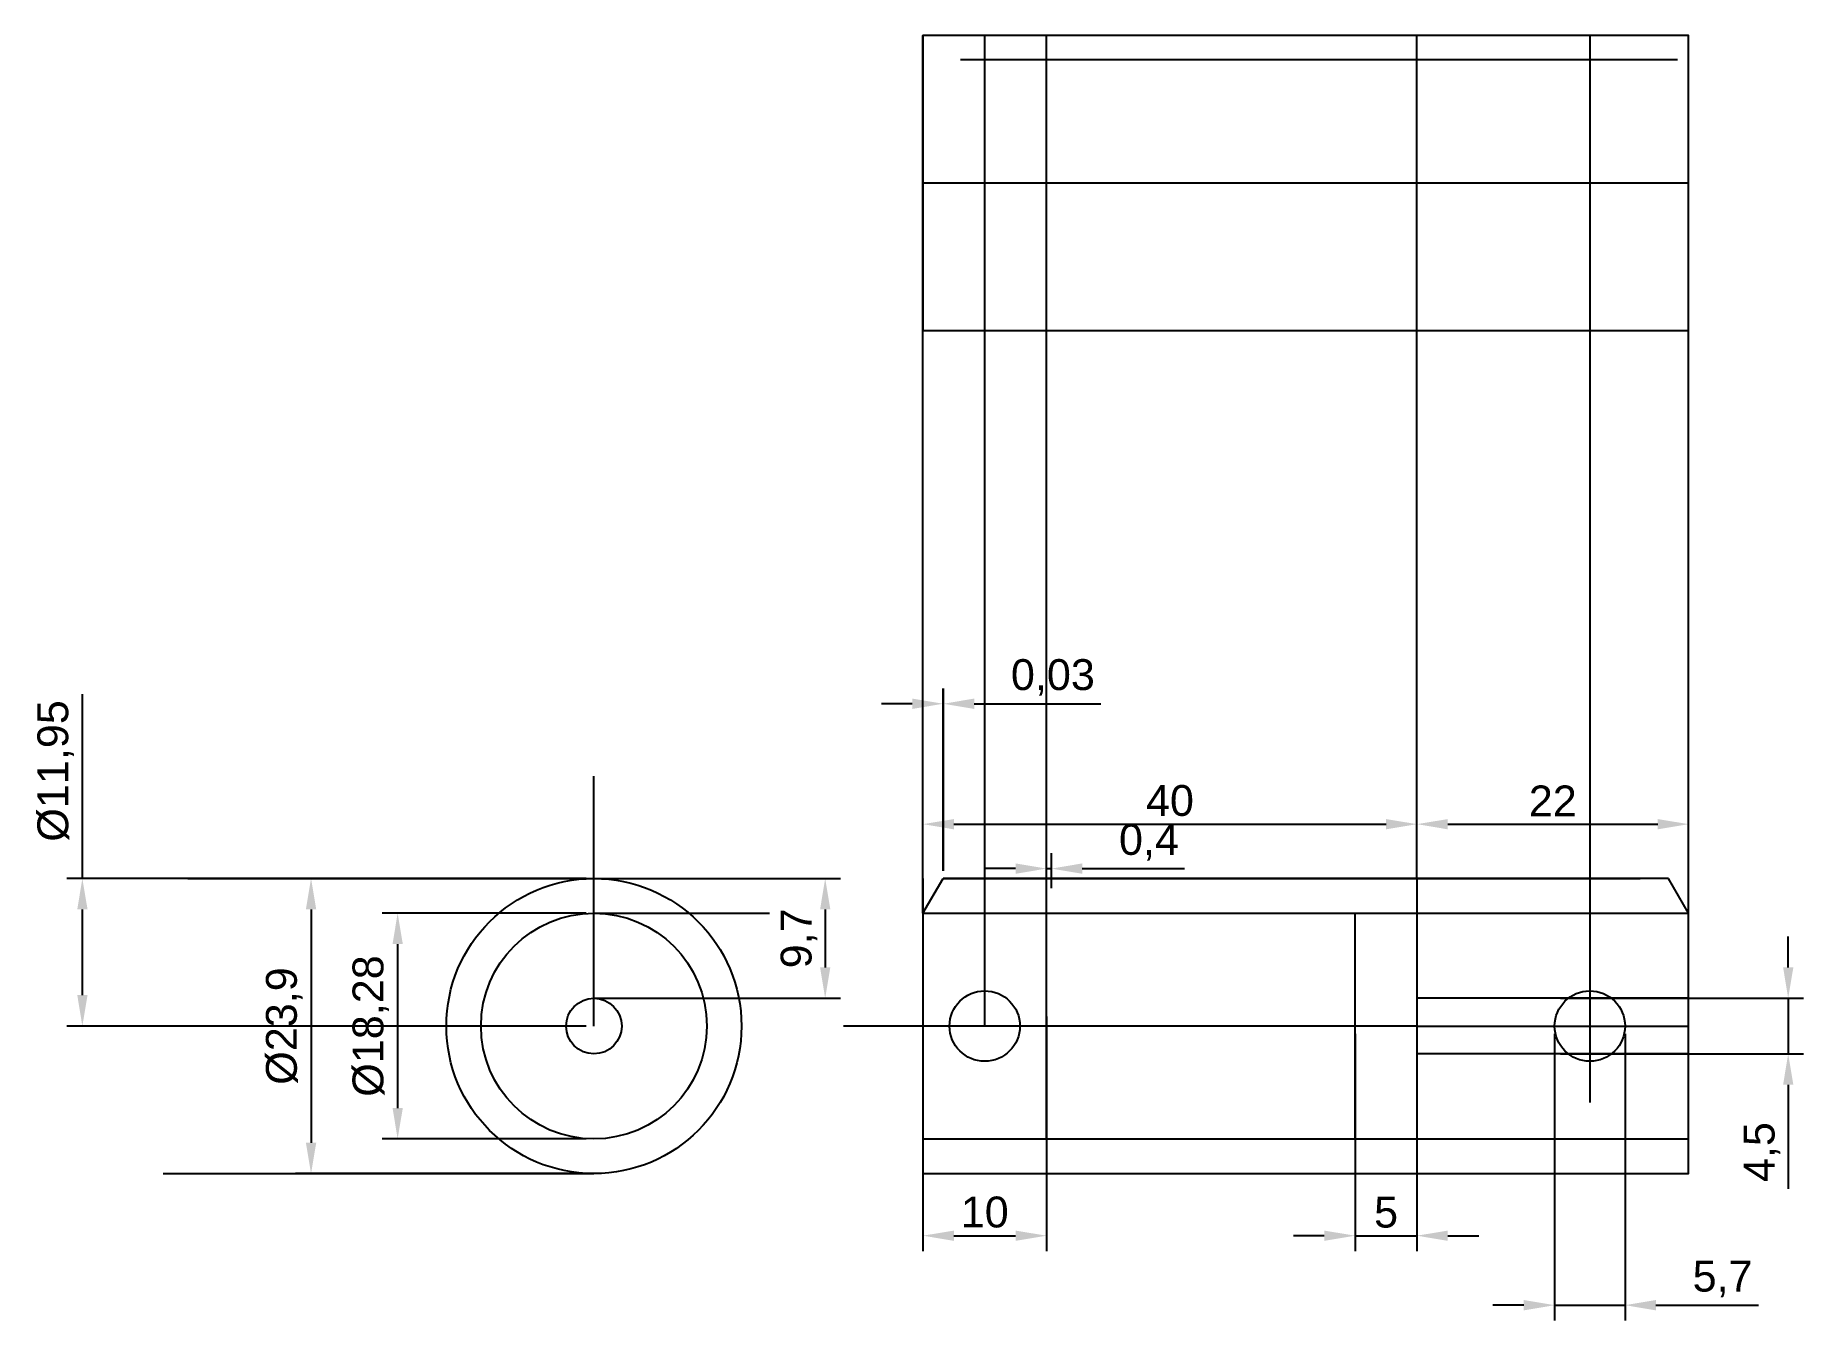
# Model space of a CAD drawing. Header units: millimetres. Extents: x 249 to 392, y 139 to 243.
import ezdxf

# ---------------------------------------------------------------- set-up
doc = ezdxf.new("R2010")
doc.units = ezdxf.units.MM
doc.styles.get("Standard").update_dxf_attribs({"font": 'arial.ttf'})
doc.dimstyles.new('ISO-25', dxfattribs={"dimtxt": 2.5, "dimasz": 2.5, "dimexe": 1.25, "dimexo": 0.625, "dimtad": 1, "dimtxsty": 'Standard', "dimcen": 2.5, "dimadec": 0, "dimazin": 0, "dimtfac": 1, "dimtmove": 0, "dimatfit": 3, "dimfxl": 1, "dimarcsym": 0})

# ---------------------------------------------------------------- blocks, each defined once
blk = doc.blocks.new('*D2')
at = {"color": 0, "lineweight": -2, "transparency": 16777216}
for p, q in [((293.35, 171.95), (276.83, 171.95)), ((278.08, 169.45), (278.08, 156.17)), ((293.35, 153.67), (276.83, 153.67))]:
    blk.add_line(p, q, dxfattribs=at)
at = {"color": 0, "transparency": 16777216}
for points in [[(277.67, 169.45), (278.5, 169.45), (278.08, 171.95)], [(277.67, 156.17), (278.5, 156.17), (278.08, 153.67)]]:
    blk.add_solid(points, dxfattribs=at)
at = {"layer": 'Defpoints', "color": 0, "transparency": 16777216}
for p in [(293.97, 171.95), (278.08, 153.67), (293.97, 153.67)]:
    blk.add_point(p, dxfattribs=at)
at = {"color": 0, "transparency": 16777216, "insert": (275.91, 162.81), "char_height": 2.5, "attachment_point": 5, "rotation": 90}
blk.add_mtext('%%C18,28', dxfattribs=at)
blk = doc.blocks.new('*D3')
at = {"color": 0, "lineweight": -2, "transparency": 16777216}
for p, q in [((293.35, 174.76), (269.82, 174.76)), ((271.07, 172.26), (271.07, 153.36)), ((293.35, 150.86), (269.82, 150.86))]:
    blk.add_line(p, q, dxfattribs=at)
at = {"color": 0, "transparency": 16777216}
for points in [[(270.65, 172.26), (271.49, 172.26), (271.07, 174.76)], [(270.65, 153.36), (271.49, 153.36), (271.07, 150.86)]]:
    blk.add_solid(points, dxfattribs=at)
at = {"layer": 'Defpoints', "color": 0, "transparency": 16777216}
for p in [(293.97, 174.76), (271.07, 150.86), (293.97, 150.86)]:
    blk.add_point(p, dxfattribs=at)
at = {"color": 0, "transparency": 16777216, "insert": (268.9, 162.81), "char_height": 2.5, "attachment_point": 5, "rotation": 90}
blk.add_mtext('%%C23,9', dxfattribs=at)
blk = doc.blocks.new('*D4')
at = {"color": 0, "lineweight": -2, "transparency": 16777216}
for p, q in [((320.62, 175.38), (320.62, 180.41)), ((323.12, 179.16), (358.12, 179.16)), ((360.62, 175.38), (360.62, 180.41))]:
    blk.add_line(p, q, dxfattribs=at)
at = {"color": 0, "transparency": 16777216}
for points in [[(323.12, 179.57), (323.12, 178.74), (320.62, 179.16)], [(358.12, 179.57), (358.12, 178.74), (360.62, 179.16)]]:
    blk.add_solid(points, dxfattribs=at)
at = {"layer": 'Defpoints', "color": 0, "transparency": 16777216}
for p in [(360.62, 179.16), (320.62, 174.76), (360.62, 174.76)]:
    blk.add_point(p, dxfattribs=at)
at = {"color": 0, "transparency": 16777216, "insert": (340.62, 181.06), "char_height": 2.5, "attachment_point": 5}
blk.add_mtext('40', dxfattribs=at)
blk = doc.blocks.new('*D5')
at = {"color": 0, "lineweight": -2, "transparency": 16777216}
for p, q in [((360.62, 175.38), (360.62, 180.41)), ((363.12, 179.16), (380.12, 179.16)), ((382.62, 175.38), (382.62, 180.41))]:
    blk.add_line(p, q, dxfattribs=at)
at = {"color": 0, "transparency": 16777216}
for points in [[(363.12, 179.57), (363.12, 178.74), (360.62, 179.16)], [(380.12, 179.57), (380.12, 178.74), (382.62, 179.16)]]:
    blk.add_solid(points, dxfattribs=at)
at = {"layer": 'Defpoints', "color": 0, "transparency": 16777216}
for p in [(382.62, 179.16), (360.62, 174.76), (382.62, 174.76)]:
    blk.add_point(p, dxfattribs=at)
at = {"color": 0, "transparency": 16777216, "insert": (371.62, 181.04), "char_height": 2.5, "attachment_point": 5}
blk.add_mtext('22', dxfattribs=at)
blk = doc.blocks.new('*D7')
at = {"color": 0, "lineweight": -2, "transparency": 16777216}
for p, q in [((390.68, 167.56), (390.68, 170.06)), ((372.25, 165.06), (391.93, 165.06)), ((390.68, 165.06), (390.68, 160.56)), ((372.25, 160.56), (391.93, 160.56)), ((390.68, 158.06), (390.68, 149.63))]:
    blk.add_line(p, q, dxfattribs=at)
at = {"color": 0, "transparency": 16777216}
for points in [[(390.27, 167.56), (391.1, 167.56), (390.68, 165.06)], [(390.27, 158.06), (391.1, 158.06), (390.68, 160.56)]]:
    blk.add_solid(points, dxfattribs=at)
at = {"layer": 'Defpoints', "color": 0, "transparency": 16777216}
for p in [(371.62, 165.06), (371.62, 160.56), (390.68, 160.56)]:
    blk.add_point(p, dxfattribs=at)
at = {"color": 0, "transparency": 16777216, "insert": (388.56, 152.6), "char_height": 2.5, "attachment_point": 5, "rotation": 90}
blk.add_mtext('4,5', dxfattribs=at)
blk = doc.blocks.new('*D8')
at = {"color": 0, "lineweight": -2, "transparency": 16777216}
for p, q in [((330.62, 163.59), (330.62, 144.58)), ((320.62, 162.18), (320.62, 144.58)), ((323.12, 145.83), (328.12, 145.83))]:
    blk.add_line(p, q, dxfattribs=at)
at = {"color": 0, "transparency": 16777216}
for points in [[(323.12, 146.24), (323.12, 145.41), (320.62, 145.83)], [(328.12, 146.24), (328.12, 145.41), (330.62, 145.83)]]:
    blk.add_solid(points, dxfattribs=at)
at = {"layer": 'Defpoints', "color": 0, "transparency": 16777216}
for p in [(330.62, 164.21), (320.62, 162.81), (330.62, 145.83)]:
    blk.add_point(p, dxfattribs=at)
at = {"color": 0, "transparency": 16777216, "insert": (325.62, 147.73), "char_height": 2.5, "attachment_point": 5}
blk.add_mtext('10', dxfattribs=at)
blk = doc.blocks.new('*D9')
at = {"color": 0, "lineweight": -2, "transparency": 16777216}
for p, q in [((355.62, 162.18), (355.62, 144.58)), ((360.62, 162.18), (360.62, 144.58)), ((353.12, 145.83), (350.62, 145.83)), ((355.62, 145.83), (360.62, 145.83)), ((363.12, 145.83), (365.62, 145.83))]:
    blk.add_line(p, q, dxfattribs=at)
at = {"color": 0, "transparency": 16777216}
for points in [[(353.12, 146.24), (353.12, 145.41), (355.62, 145.83)], [(363.12, 146.24), (363.12, 145.41), (360.62, 145.83)]]:
    blk.add_solid(points, dxfattribs=at)
at = {"layer": 'Defpoints', "color": 0, "transparency": 16777216}
for p in [(355.62, 162.81), (360.62, 162.81), (360.62, 145.83)]:
    blk.add_point(p, dxfattribs=at)
at = {"color": 0, "transparency": 16777216, "insert": (358.12, 147.72), "char_height": 2.5, "attachment_point": 5}
blk.add_mtext('5', dxfattribs=at)
blk = doc.blocks.new('*D11')
at = {"color": 0, "lineweight": -2, "transparency": 16777216}
for p, q in [((330.62, 173.98), (330.62, 176.81)), ((331.02, 173.98), (331.02, 176.81)), ((328.12, 175.56), (325.62, 175.56)), ((330.62, 175.56), (331.02, 175.56)), ((333.52, 175.56), (341.81, 175.56))]:
    blk.add_line(p, q, dxfattribs=at)
at = {"color": 0, "transparency": 16777216}
for points in [[(328.12, 175.98), (328.12, 175.14), (330.62, 175.56)], [(333.52, 175.98), (333.52, 175.14), (331.02, 175.56)]]:
    blk.add_solid(points, dxfattribs=at)
at = {"layer": 'Defpoints', "color": 0, "transparency": 16777216}
for p in [(331.02, 175.56), (330.62, 173.35), (331.02, 173.35)]:
    blk.add_point(p, dxfattribs=at)
at = {"color": 0, "transparency": 16777216, "insert": (338.92, 177.69), "char_height": 2.5, "attachment_point": 5}
blk.add_mtext('0,4', dxfattribs=at)
blk = doc.blocks.new('*D21')
at = {"color": 0, "lineweight": -2, "transparency": 16777216}
for p, q in [((252.55, 174.76), (252.55, 189.68)), ((293.35, 174.76), (251.3, 174.76)), ((252.55, 165.31), (252.55, 172.26)), ((293.35, 162.81), (251.3, 162.81))]:
    blk.add_line(p, q, dxfattribs=at)
at = {"color": 0, "transparency": 16777216}
for points in [[(252.14, 172.26), (252.97, 172.26), (252.55, 174.76)], [(252.14, 165.31), (252.97, 165.31), (252.55, 162.81)]]:
    blk.add_solid(points, dxfattribs=at)
at = {"layer": 'Defpoints', "color": 0, "transparency": 16777216}
for p in [(252.55, 174.76), (293.97, 174.76), (293.97, 162.81)]:
    blk.add_point(p, dxfattribs=at)
at = {"color": 0, "transparency": 16777216, "insert": (250.39, 183.47), "char_height": 2.5, "attachment_point": 5, "rotation": 90}
blk.add_mtext('%%C11,95', dxfattribs=at)
blk = doc.blocks.new('*D23')
at = {"color": 0, "lineweight": -2, "transparency": 16777216}
for p, q in [((302.05, 174.76), (313.95, 174.76)), ((312.7, 172.26), (312.7, 167.56)), ((302.08, 165.06), (313.95, 165.06))]:
    blk.add_line(p, q, dxfattribs=at)
at = {"color": 0, "transparency": 16777216}
for points in [[(312.29, 172.26), (313.12, 172.26), (312.7, 174.76)], [(312.29, 167.56), (313.12, 167.56), (312.7, 165.06)]]:
    blk.add_solid(points, dxfattribs=at)
at = {"layer": 'Defpoints', "color": 0, "transparency": 16777216}
for p in [(301.43, 174.76), (301.46, 165.06), (312.7, 165.06)]:
    blk.add_point(p, dxfattribs=at)
at = {"color": 0, "transparency": 16777216, "insert": (310.58, 169.91), "char_height": 2.5, "attachment_point": 5, "rotation": 90}
blk.add_mtext('9,7', dxfattribs=at)
blk = doc.blocks.new('*D31')
at = {"color": 0, "lineweight": -2, "transparency": 16777216}
for p, q in [((371.77, 162.18), (371.77, 138.95)), ((377.47, 162.18), (377.47, 138.95)), ((369.27, 140.2), (366.77, 140.2)), ((371.77, 140.2), (377.47, 140.2)), ((379.97, 140.2), (388.27, 140.2))]:
    blk.add_line(p, q, dxfattribs=at)
at = {"color": 0, "transparency": 16777216}
for points in [[(369.27, 140.62), (369.27, 139.78), (371.77, 140.2)], [(379.97, 140.62), (379.97, 139.78), (377.47, 140.2)]]:
    blk.add_solid(points, dxfattribs=at)
at = {"layer": 'Defpoints', "color": 0, "transparency": 16777216}
for p in [(371.77, 162.81), (377.47, 162.81), (377.47, 140.2)]:
    blk.add_point(p, dxfattribs=at)
at = {"color": 0, "transparency": 16777216, "insert": (385.37, 142.32), "char_height": 2.5, "attachment_point": 5}
blk.add_mtext('5,7', dxfattribs=at)
blk = doc.blocks.new('*D32')
at = {"color": 0, "lineweight": -2, "transparency": 16777216}
for p, q in [((322.25, 175.38), (322.25, 190.16)), ((322.27, 175.38), (322.27, 190.16)), ((319.75, 188.91), (317.25, 188.91)), ((322.25, 188.91), (322.27, 188.91)), ((324.77, 188.91), (335.02, 188.91))]:
    blk.add_line(p, q, dxfattribs=at)
at = {"color": 0, "transparency": 16777216}
for points in [[(319.75, 189.33), (319.75, 188.49), (322.25, 188.91)], [(324.77, 189.33), (324.77, 188.49), (322.27, 188.91)]]:
    blk.add_solid(points, dxfattribs=at)
at = {"layer": 'Defpoints', "color": 0, "transparency": 16777216}
for p in [(322.27, 188.91), (322.25, 174.76), (322.27, 174.76)]:
    blk.add_point(p, dxfattribs=at)
at = {"color": 0, "transparency": 16777216, "insert": (331.14, 191.04), "char_height": 2.5, "attachment_point": 5}
blk.add_mtext('0,03', dxfattribs=at)

msp = doc.modelspace()

# ---------------------------------------------------------------- linework, layer by layer
for p, q in [((320.621, 171.946), (320.621, 243.046)), ((325.621, 162.806), (325.621, 243.046)), ((330.621, 174.756), (330.621, 243.046)), ((360.621, 174.756), (360.621, 243.046)), ((374.621, 243.046), (374.621, 156.622)), ((382.621, 174.756), (382.621, 243.046)), ((323.658, 241.103), (381.729, 241.103)), ((320.621, 231.096), (382.621, 231.096)), ((293.974, 162.806), (293.974, 183.058)), ((261.099, 174.756), (293.974, 174.756)), ((293.974, 174.756), (308.879, 174.756)), ((320.621, 171.946), (322.245, 174.756)), ((322.245, 174.756), (378.692, 174.756)), ((330.621, 153.666), (330.621, 174.756)), ((360.621, 174.756), (360.621, 150.856)), ((382.621, 171.946), (380.996, 174.756)), ((293.974, 171.946), (308.204, 171.946)), ((320.621, 171.946), (382.621, 171.946)), ((355.621, 153.666), (355.621, 171.946)), ((293.974, 165.056), (308.943, 165.056)), ((382.621, 165.056), (360.621, 165.056)), ((360.621, 162.806), (314.182, 162.806)), ((330.621, 162.806), (320.621, 162.806)), ((360.621, 162.806), (371.621, 162.806)), ((371.621, 162.806), (382.621, 162.806)), ((382.621, 160.556), (360.621, 160.556)), ((320.621, 153.666), (382.621, 153.666)), ((259.082, 150.856), (293.974, 150.856)), ((320.621, 150.856), (382.159, 150.856))]:
    msp.add_line(p, q)
msp.add_lwpolyline([(320.621, 219.146), (382.621, 219.146), (382.621, 243.046), (320.621, 243.046)], close=True)
for points in [[(320.621, 174.756), (320.621, 150.856), (382.621, 150.856), (382.621, 174.756)], [(380.996, 174.756), (322.245, 174.756)]]:
    msp.add_lwpolyline(points)
for centre, radius in [((293.974, 162.806), 11.95), ((293.974, 162.806), 9.14), ((293.974, 162.806), 2.25), ((325.621, 162.806), 2.85), ((374.621, 162.806), 2.85)]:
    msp.add_circle(centre, radius)

# ---------------------------------------------------------------- dimensions: what is measured, and where the dimension line sits
for base, p1, p2, picture, middle in [((322.272, 188.91), (322.245, 174.756), (322.272, 174.756), '*D32', (331.144, 191.037)), ((360.621, 179.157), (320.621, 174.756), (360.621, 174.756), '*D4', (340.621, 181.059)), ((382.621, 179.157), (360.621, 174.756), (382.621, 174.756), '*D5', (371.621, 181.037)), ((331.021, 175.559), (330.621, 173.351), (331.021, 173.351), '*D11', (338.916, 177.686)), ((330.621, 145.826), (320.621, 162.806), (330.621, 164.211), '*D8', (325.621, 147.728)), ((360.621, 145.826), (355.621, 162.806), (360.621, 162.806), '*D9', (358.121, 147.723)), ((377.471, 140.199), (371.771, 162.806), (377.471, 162.806), '*D31', (385.372, 142.321))]:
    dim = msp.add_linear_dim(base=base, p1=p1, p2=p2, dimstyle='ISO-25')
    dim.commit()
    dim.dimension.update_dxf_attribs({"geometry": picture, "text_midpoint": middle})
for base, p1, p2, picture, middle in [((252.554, 174.756), (293.974, 162.806), (293.974, 174.756), '*D21', (250.386, 183.468)), ((271.068, 150.856), (293.974, 174.756), (293.974, 150.856), '*D3', (268.9, 162.806)), ((278.082, 153.666), (293.974, 171.946), (293.974, 153.666), '*D2', (275.914, 162.806))]:
    dim = msp.add_linear_dim(base=base, p1=p1, p2=p2, angle=90, text='%%C<>', dimstyle='ISO-25')
    dim.commit()
    dim.dimension.update_dxf_attribs({"geometry": picture, "text_midpoint": middle})
for base, p1, p2, picture, middle in [((312.702, 165.056), (301.426, 174.756), (301.459, 165.056), '*D23', (310.575, 169.906)), ((390.682, 160.556), (371.621, 165.056), (371.621, 160.556), '*D7', (388.56, 152.595))]:
    dim = msp.add_linear_dim(base=base, p1=p1, p2=p2, angle=90, dimstyle='ISO-25')
    dim.commit()
    dim.dimension.update_dxf_attribs({"geometry": picture, "text_midpoint": middle})

doc.saveas('drawing.dxf')
